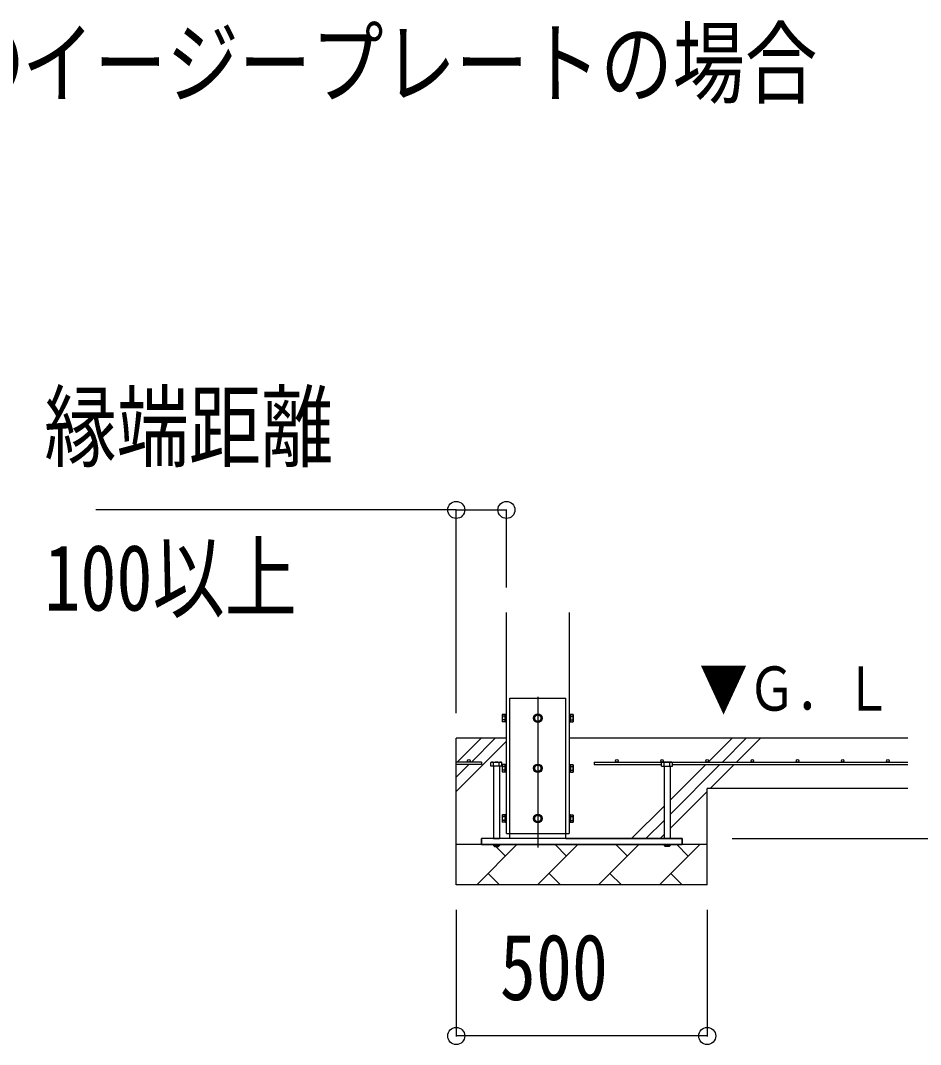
# Model space of a CAD drawing. Units: millimetres, scale not verified. Extents: x -16820 to 16820, y -11880 to 11880.
# Drawn here: x -4002 to -2209, y -7457 to -5418 of the extents above; entities that cross this region are included whole.
import ezdxf
from ezdxf.enums import TextEntityAlignment as Align

# ---------------------------------------------------------------- set-up
doc = ezdxf.new("R2010")
doc.units = ezdxf.units.MM
doc.header["$LTSCALE"] = 50
for name, color, linetype in [('0-2_USER1', 3, 'Continuous'), ('0-4_YKK_12', 2, 'Continuous'), ('0-5_YKK_13', 4, 'Continuous'), ('0-6_YKK_A1', 4, 'Continuous'), ('0-7_YKK_D', 6, 'Continuous')]:
    doc.layers.add(name, color=color, linetype=linetype)
doc.styles.add('ＭＳ ゴシック', font='')
doc.styles.get('ＭＳ ゴシック').set_extended_font_data('MS Gothic')

msp = doc.modelspace()

# ---------------------------------------------------------------- linework, layer by layer
at = {"layer": '0-4_YKK_12'}
msp.add_line((-2971.49, -6764.63), (-2971.49, -7064.63), dxfattribs=at)
at = {"layer": '0-5_YKK_13'}
for p, q in [((-3027.49, -7037.13), (-3027.49, -6767.13)), ((-3027.49, -6767.13), (-2915.49, -6767.13)), ((-2915.49, -7037.13), (-2915.49, -6767.13)), ((-3042.19, -6800.64), (-3041.61, -6799.64)), ((-3042.19, -6800.64), (-3042.19, -6813.63)), ((-3036.69, -6799.64), (-3041.61, -6799.64)), ((-3036.69, -6803.38), (-3041.61, -6803.38)), ((-3036.69, -6799.64), (-3036.69, -6814.64)), ((-3035.09, -6800.09), (-3036.69, -6800.09)), ((-3036.69, -6806.63), (-3036.69, -6800.09)), ((-3036.69, -6806.63), (-3035.09, -6806.63)), ((-3036.69, -6807.63), (-3035.09, -6807.63)), ((-3036.69, -6814.18), (-3036.69, -6807.63)), ((-3035.09, -6806.63), (-3035.09, -6800.09)), ((-3035.09, -6814.18), (-3035.09, -6807.63)), ((-2907.89, -6800.08), (-2906.29, -6800.08)), ((-2907.89, -6806.63), (-2907.89, -6800.08)), ((-2906.29, -6806.63), (-2907.89, -6806.63)), ((-2906.29, -6807.63), (-2907.89, -6807.63)), ((-2907.89, -6814.18), (-2907.89, -6807.63)), ((-2906.29, -6799.63), (-2901.37, -6799.63)), ((-2906.29, -6799.63), (-2906.29, -6814.64)), ((-2906.29, -6806.63), (-2906.29, -6800.08)), ((-2906.29, -6803.38), (-2901.37, -6803.38)), ((-2906.29, -6814.18), (-2906.29, -6807.63)), ((-2900.79, -6800.63), (-2901.37, -6799.63)), ((-2900.79, -6800.63), (-2900.79, -6813.63)), ((-3042.19, -6813.63), (-3041.61, -6814.64)), ((-3036.69, -6810.88), (-3041.61, -6810.88)), ((-3036.69, -6814.64), (-3041.61, -6814.64)), ((-3036.69, -6814.18), (-3035.09, -6814.18)), ((-2906.29, -6814.18), (-2907.89, -6814.18)), ((-2906.29, -6810.88), (-2901.37, -6810.88)), ((-2906.29, -6814.64), (-2901.37, -6814.64)), ((-2900.79, -6813.63), (-2901.37, -6814.64)), ((-3063.49, -6894.63), (-3064.96, -6895.48)), ((-3063.49, -6894.63), (-3044.49, -6894.63)), ((-3059.99, -6902.63), (-3059.99, -7047.13)), ((-3059.48, -6902.63), (-3059.48, -6895.48)), ((-3048.51, -6902.63), (-3048.51, -6895.48)), ((-3047.99, -6902.63), (-3047.99, -7047.13)), ((-3044.49, -6894.63), (-3043.02, -6895.48)), ((-3043.02, -6902.63), (-3043.02, -6895.48)), ((-3042.19, -6900.64), (-3041.61, -6899.64)), ((-3042.19, -6900.64), (-3042.19, -6913.63)), ((-3036.69, -6899.64), (-3041.61, -6899.64)), ((-3036.69, -6903.38), (-3041.61, -6903.38)), ((-3036.69, -6910.88), (-3041.61, -6910.88)), ((-3036.69, -6899.64), (-3036.69, -6914.64)), ((-3035.09, -6900.09), (-3036.69, -6900.09)), ((-3036.69, -6906.63), (-3036.69, -6900.09)), ((-3036.69, -6906.63), (-3035.09, -6906.63)), ((-3036.69, -6907.63), (-3035.09, -6907.63)), ((-3036.69, -6914.18), (-3036.69, -6907.63)), ((-3035.09, -6906.63), (-3035.09, -6900.09)), ((-3035.09, -6914.18), (-3035.09, -6907.63)), ((-2907.89, -6900.08), (-2906.29, -6900.08)), ((-2907.89, -6906.63), (-2907.89, -6900.08)), ((-2906.29, -6906.63), (-2907.89, -6906.63)), ((-2906.29, -6907.63), (-2907.89, -6907.63)), ((-2907.89, -6914.18), (-2907.89, -6907.63)), ((-2906.29, -6899.63), (-2901.37, -6899.63)), ((-2906.29, -6899.63), (-2906.29, -6914.64)), ((-2906.29, -6906.63), (-2906.29, -6900.08)), ((-2906.29, -6903.38), (-2901.37, -6903.38)), ((-2906.29, -6914.18), (-2906.29, -6907.63)), ((-2906.29, -6910.88), (-2901.37, -6910.88)), ((-2900.79, -6900.63), (-2901.37, -6899.63)), ((-2900.79, -6900.63), (-2900.79, -6913.63)), ((-2723.49, -6894.63), (-2724.96, -6895.48)), ((-2724.96, -6902.63), (-2724.96, -6895.48)), ((-2704.49, -6894.63), (-2723.49, -6894.63)), ((-2719.99, -6902.63), (-2719.99, -7047.13)), ((-2719.48, -6902.63), (-2719.48, -6895.48)), ((-2708.51, -6902.63), (-2708.51, -6895.48)), ((-2707.99, -6902.63), (-2707.99, -7047.13)), ((-2704.49, -6894.63), (-2703.02, -6895.48)), ((-3042.19, -6913.63), (-3041.61, -6914.64)), ((-3036.69, -6914.64), (-3041.61, -6914.64)), ((-3036.69, -6914.18), (-3035.09, -6914.18)), ((-2906.29, -6914.18), (-2907.89, -6914.18)), ((-2906.29, -6914.64), (-2901.37, -6914.64)), ((-2900.79, -6913.63), (-2901.37, -6914.64)), ((-3042.19, -7000.64), (-3041.61, -6999.64)), ((-3042.19, -7000.64), (-3042.19, -7013.63)), ((-3042.19, -7013.63), (-3041.61, -7014.64)), ((-3036.69, -6999.64), (-3041.61, -6999.64)), ((-3036.69, -7003.38), (-3041.61, -7003.38)), ((-3036.69, -7010.88), (-3041.61, -7010.88)), ((-3036.69, -7014.64), (-3041.61, -7014.64)), ((-3036.69, -6999.64), (-3036.69, -7014.64)), ((-3035.09, -7000.09), (-3036.69, -7000.09)), ((-3036.69, -7006.63), (-3036.69, -7000.09)), ((-3036.69, -7006.63), (-3035.09, -7006.63)), ((-3036.69, -7007.63), (-3035.09, -7007.63)), ((-3036.69, -7014.18), (-3036.69, -7007.63)), ((-3036.69, -7014.18), (-3035.09, -7014.18)), ((-3035.09, -7006.63), (-3035.09, -7000.09)), ((-3035.09, -7014.18), (-3035.09, -7007.63)), ((-2907.89, -7000.08), (-2906.29, -7000.08)), ((-2907.89, -7006.63), (-2907.89, -7000.08)), ((-2906.29, -7006.63), (-2907.89, -7006.63)), ((-2906.29, -7007.63), (-2907.89, -7007.63)), ((-2907.89, -7014.18), (-2907.89, -7007.63)), ((-2906.29, -7014.18), (-2907.89, -7014.18)), ((-2906.29, -6999.63), (-2901.37, -6999.63)), ((-2906.29, -6999.63), (-2906.29, -7014.64)), ((-2906.29, -7006.63), (-2906.29, -7000.08)), ((-2906.29, -7003.38), (-2901.37, -7003.38)), ((-2906.29, -7014.18), (-2906.29, -7007.63)), ((-2906.29, -7010.88), (-2901.37, -7010.88)), ((-2906.29, -7014.64), (-2901.37, -7014.64)), ((-2900.79, -7000.63), (-2901.37, -6999.63)), ((-2900.79, -7013.63), (-2901.37, -7014.64)), ((-2900.79, -7000.63), (-2900.79, -7013.63)), ((-2683.99, -7047.13), (-3083.99, -7047.13)), ((-3083.99, -7059.13), (-3083.99, -7047.13)), ((-3059.99, -7047.13), (-3047.99, -7047.13)), ((-3027.49, -7047.13), (-3027.49, -7037.13)), ((-2915.49, -7047.13), (-2915.49, -7037.13)), ((-2707.99, -7047.13), (-2719.99, -7047.13)), ((-2683.99, -7059.13), (-2683.99, -7047.13)), ((-3083.99, -7059.13), (-2683.99, -7059.13)), ((-3059.99, -7060.63), (-3047.99, -7060.63)), ((-2707.99, -7060.63), (-2719.99, -7060.63))]:
    msp.add_line(p, q, dxfattribs=at)
for points in [[(-3033.99, -6798.63), (-3035.09, -6798.63), (-3035.09, -6815.63), (-3033.99, -6815.63)], [(-2908.99, -6798.63), (-2907.89, -6798.63), (-2907.89, -6815.63), (-2908.99, -6815.63)], [(-3043.02, -6902.63), (-3064.96, -6902.63), (-3064.96, -6895.48)], [(-3033.99, -6898.63), (-3035.09, -6898.63), (-3035.09, -6915.63), (-3033.99, -6915.63)], [(-2908.99, -6898.63), (-2907.89, -6898.63), (-2907.89, -6915.63), (-2908.99, -6915.63)], [(-2724.96, -6902.63), (-2703.02, -6902.63), (-2703.02, -6895.48)], [(-3033.99, -6998.63), (-3035.09, -6998.63), (-3035.09, -7015.63), (-3033.99, -7015.63)], [(-2908.99, -6998.63), (-2907.89, -6998.63), (-2907.89, -7015.63), (-2908.99, -7015.63)], [(-3059.99, -7059.13), (-3059.99, -7060.63), (-3057.99, -7062.63), (-3049.99, -7062.63)], [(-3047.99, -7059.13), (-3047.99, -7060.63), (-3049.99, -7062.63)], [(-2719.99, -7059.13), (-2719.99, -7060.63), (-2717.99, -7062.63)], [(-2707.99, -7059.13), (-2707.99, -7060.63), (-2709.99, -7062.63), (-2717.99, -7062.63)]]:
    msp.add_lwpolyline(points, dxfattribs=at)
for points in [[(-2971.49, -6799.63), (-2977.99, -6803.38), (-2977.99, -6810.88), (-2971.49, -6814.64), (-2964.99, -6810.88), (-2964.99, -6803.38)], [(-2971.49, -6899.63), (-2977.99, -6903.38), (-2977.99, -6910.88), (-2971.49, -6914.64), (-2964.99, -6910.88), (-2964.99, -6903.38)], [(-2971.49, -6999.63), (-2977.99, -7003.38), (-2977.99, -7010.88), (-2971.49, -7014.64), (-2964.99, -7010.88), (-2964.99, -7003.38)]]:
    msp.add_lwpolyline(points, close=True, dxfattribs=at)
for centre, radius in [((-2971.49, -6807.13), 8.5), ((-2971.49, -6807.13), 6.5), ((-2971.49, -6907.13), 8.5), ((-2971.49, -6907.13), 6.5), ((-2971.49, -7007.13), 8.5), ((-2971.49, -7007.13), 6.5)]:
    msp.add_circle(centre, radius, dxfattribs=at)
for centre, radius, start, end in [((-3038.89, -6801.51), 3.31, 145.51973, 214.48027), ((-3029.77, -6807.13), 12.42, 162.41205, 197.58795), ((-2971.49, -6807.13), 7.05, 157.21814, 202.78186), ((-2971.49, -6807.13), 7.05, 97.21814, 142.78186), ((-2971.49, -6807.13), 7.05, 37.21814, 82.78186), ((-2971.49, -6807.13), 7.05, 337.21814, 22.78186), ((-2904.11, -6801.5), 3.32, 325.61575, 34.38425), ((-2913.21, -6807.13), 12.42, 342.41205, 17.58795), ((-3038.87, -6812.76), 3.32, 145.61575, 214.38425), ((-2971.49, -6807.13), 7.05, 217.21814, 262.78186), ((-2971.49, -6807.13), 7.05, 277.21814, 322.78186), ((-2904.11, -6812.76), 3.32, 325.61575, 34.38425), ((-3062.22, -6899.49), 4.86, 55.61575, 124.38425), ((-3053.99, -6912.78), 18.15, 72.41205, 107.58795), ((-3045.76, -6899.49), 4.86, 55.61575, 124.38425), ((-3038.89, -6901.51), 3.31, 145.51973, 214.48027), ((-3029.77, -6907.13), 12.42, 162.41205, 197.58795), ((-3038.87, -6912.76), 3.32, 145.61575, 214.38425), ((-2971.49, -6907.13), 7.05, 157.21814, 202.78186), ((-2971.49, -6907.13), 7.05, 97.21814, 142.78186), ((-2971.49, -6907.13), 7.05, 217.21814, 262.78186), ((-2971.49, -6907.13), 7.05, 37.21814, 82.78186), ((-2971.49, -6907.13), 7.05, 277.21814, 322.78186), ((-2971.49, -6907.13), 7.05, 337.21814, 22.78186), ((-2904.11, -6901.5), 3.32, 325.61575, 34.38425), ((-2913.21, -6907.13), 12.42, 342.41205, 17.58795), ((-2904.11, -6912.76), 3.32, 325.61575, 34.38425), ((-2722.22, -6899.49), 4.86, 55.61575, 124.38425), ((-2713.99, -6912.78), 18.15, 72.41205, 107.58795), ((-2705.76, -6899.49), 4.86, 55.61575, 124.38425), ((-3038.89, -7001.51), 3.31, 145.51973, 214.48027), ((-3029.77, -7007.13), 12.42, 162.41205, 197.58795), ((-3038.87, -7012.76), 3.32, 145.61575, 214.38425), ((-2971.49, -7007.13), 7.05, 157.21814, 202.78186), ((-2971.49, -7007.13), 7.05, 97.21814, 142.78186), ((-2971.49, -7007.13), 7.05, 217.21814, 262.78186), ((-2971.49, -7007.13), 7.05, 37.21814, 82.78186), ((-2971.49, -7007.13), 7.05, 277.21814, 322.78186), ((-2971.49, -7007.13), 7.05, 337.21814, 22.78186), ((-2904.11, -7001.5), 3.32, 325.61575, 34.38425), ((-2913.21, -7007.13), 12.42, 342.41205, 17.58795), ((-2904.11, -7012.76), 3.32, 325.61575, 34.38425)]:
    msp.add_arc(centre, radius, start, end, dxfattribs=at)
at = {"layer": '0-6_YKK_A1'}
for p, q in [((-3033.99, -7037.13), (-3033.99, -6597.13)), ((-2908.99, -6597.13), (-2908.99, -7037.13)), ((-3033.99, -6847.13), (-3133.99, -6847.13)), ((-3133.99, -7139.13), (-3133.99, -6847.13)), ((-3132.06, -6894.63), (-3084.56, -6847.13)), ((-3103.78, -6894.63), (-3056.28, -6847.13)), ((-2233.99, -6847.13), (-2908.99, -6847.13)), ((-2632.06, -6894.63), (-2584.56, -6847.13)), ((-2603.78, -6894.63), (-2556.28, -6847.13)), ((-2575.49, -6894.63), (-2527.99, -6847.13)), ((-3133.99, -6953.13), (-3033.99, -6853.13)), ((-3083.99, -6894.63), (-3133.99, -6894.63)), ((-3133.99, -6924.84), (-3108.78, -6899.63)), ((-3083.99, -6899.63), (-3133.99, -6899.63)), ((-3083.99, -6894.63), (-3083.99, -6899.63)), ((-2858.99, -6894.63), (-2233.99, -6894.63)), ((-2858.99, -6894.63), (-2858.99, -6899.63)), ((-2858.99, -6899.63), (-2724.96, -6899.63)), ((-2707.99, -6998.84), (-2608.78, -6899.63)), ((-2707.99, -6970.56), (-2637.06, -6899.63)), ((-2703.02, -6899.63), (-2233.99, -6899.63)), ((-2627.99, -6947.13), (-2580.49, -6899.63)), ((-2707.99, -7027.13), (-2633.99, -6953.13)), ((-2633.99, -7139.13), (-2633.99, -6947.13)), ((-2233.99, -6947.13), (-2633.99, -6947.13)), ((-2784.56, -7047.13), (-2719.99, -6982.56)), ((-2756.28, -7047.13), (-2719.99, -7010.84)), ((-3033.99, -7037.13), (-2908.99, -7037.13)), ((-2915.49, -7047.13), (-2683.99, -7047.13)), ((-2727.99, -7047.13), (-2719.99, -7039.13)), ((-2683.99, -7047.13), (-2683.99, -7059.13)), ((-2633.99, -7059.13), (-3133.99, -7059.13)), ((-3093.25, -7139.13), (-3013.25, -7059.13)), ((-3035.92, -7081.79), (-3055.08, -7062.63)), ((-2971.83, -7139.13), (-2891.83, -7059.13)), ((-2914.49, -7081.79), (-2937.16, -7059.13)), ((-2850.41, -7139.13), (-2770.41, -7059.13)), ((-2793.07, -7081.79), (-2815.73, -7059.13)), ((-2728.99, -7139.13), (-2648.99, -7059.13)), ((-2671.65, -7081.79), (-2694.31, -7059.13)), ((-3070.59, -7116.47), (-3047.93, -7139.13)), ((-2949.17, -7116.47), (-2926.51, -7139.13)), ((-2827.75, -7116.47), (-2805.09, -7139.13)), ((-2706.33, -7116.47), (-2683.67, -7139.13)), ((-2633.99, -7139.13), (-3133.99, -7139.13))]:
    msp.add_line(p, q, dxfattribs=at)
msp.add_lwpolyline([(-3027.49, -7047.13), (-3083.99, -7047.13), (-3083.99, -7059.13)], dxfattribs=at)
for centre in [(-3108.99, -6892.13), (-2813.99, -6892.13), (-2723.99, -6892.13), (-2633.99, -6892.13), (-2543.99, -6892.13), (-2453.99, -6892.13), (-2363.99, -6892.13), (-2273.99, -6892.13)]:
    msp.add_circle(centre, 2.5, dxfattribs=at)
at = {"layer": '0-7_YKK_D'}
for p, q in [((-3133.99, -6392.6), (-3851.8, -6392.6)), ((-3133.99, -6797.13), (-3133.99, -6391.6)), ((-3133.99, -6392.6), (-3033.99, -6392.6)), ((-3033.99, -6547.13), (-3033.99, -6391.6)), ((-2583.99, -7047.13), (-1632.99, -7047.13)), ((-3133.99, -7189.13), (-3133.99, -7441.13)), ((-2633.99, -7189.13), (-2633.99, -7441.13)), ((-2633.99, -7440.13), (-3133.99, -7440.13))]:
    msp.add_line(p, q, dxfattribs=at)
for centre in [(-3133.99, -6392.6), (-3033.99, -6392.6), (-3133.99, -7440.13), (-2633.99, -7440.13)]:
    msp.add_circle(centre, 17, dxfattribs=at)

# ---------------------------------------------------------------- texts
at = {"layer": '0-2_USER1', "style": 'ＭＳ ゴシック', "width": 0.8}
msp.add_text('●イージープレートの場合', height=132, dxfattribs=at).set_placement((-4143.19, -5608.46), align=Align.BOTTOM_LEFT)
at = {"layer": '0-6_YKK_A1', "style": 'ＭＳ ゴシック', "width": 0.8}
msp.add_text('▼Ｇ．Ｌ', height=87.98, dxfattribs=at).set_placement((-2649.45, -6818.68), align=Align.BOTTOM_LEFT)
at = {"layer": '0-7_YKK_D', "style": 'ＭＳ ゴシック', "width": 0.8}
for s, p in [('縁端距離', (-3954.79, -6332.6)), ('100以上', (-3954.79, -6632.6)), ('500', (-3047.19, -7408.13))]:
    msp.add_text(s, height=132, dxfattribs=at).set_placement(p, align=Align.BOTTOM_LEFT)

doc.saveas('drawing.dxf')
